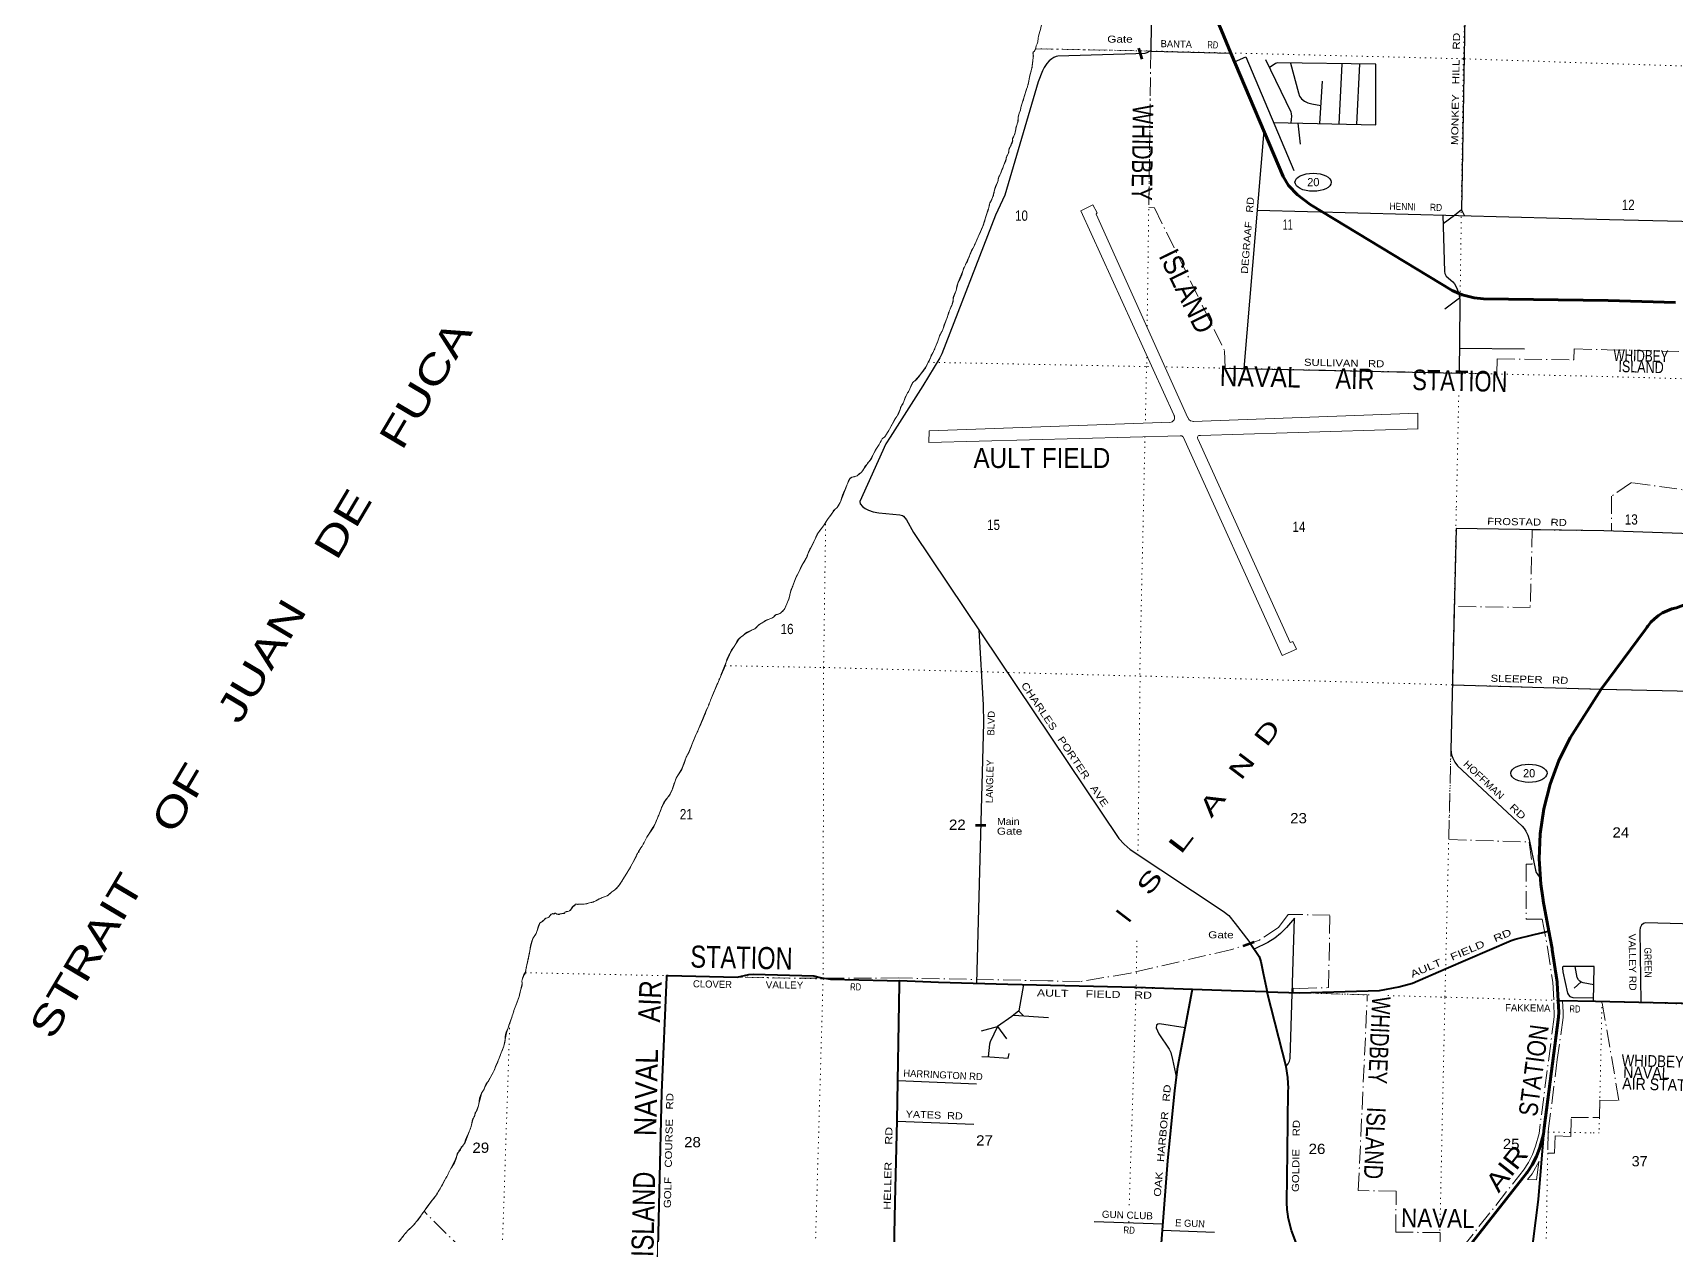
# Model space of a CAD drawing. Header units: feet. Extents: x -493433 to -244333, y 184684 to 373072.
# Drawn here: x -425247 to -397222, y 302955 to 323458 of the extents above; entities that cross this region are included whole.
import ezdxf
from ezdxf.enums import TextEntityAlignment as Align

# ---------------------------------------------------------------- set-up
doc = ezdxf.new("R2010")
doc.units = ezdxf.units.FT
doc.header["$LTSCALE"] = 60
doc.linetypes.add('DOT_DASHED', pattern=[7.7, 5, -1.2, 0.3, -1.2])
doc.linetypes.add('DOTTED', pattern=[1.5, 0.3, -1.2])
for name, color, linetype, lineweight in [('17', 7, 'Continuous', 25), ('23', 7, 'Continuous', 70), ('26', 7, 'Continuous', 40), ('27', 7, 'Continuous', 13), ('29', 7, 'Continuous', 25), ('30', 7, 'Continuous', 13), ('36', 7, 'Continuous', 13), ('39', 7, 'Continuous', 13), ('41', 7, 'Continuous', 13), ('44', 7, 'DOT_DASHED', 13), ('7', 7, 'DOTTED', 13)]:
    doc.layers.add(name, color=color, linetype=linetype, lineweight=lineweight)
doc.layers.add('42', color=7, linetype='Continuous')

msp = doc.modelspace()

# ---------------------------------------------------------------- linework, layer by layer
at = {"layer": '17'}
for centre in [(-403399.93, 320908.06), (-399717.5, 310819.85)]:
    msp.add_ellipse(centre, major_axis=(-309.24, 1), ratio=0.500121, dxfattribs=at)
at = {"layer": '23'}
for points in [[(-404803.81, 323113.48), (-404966.06, 323496.61), (-405014.55, 323614.86), (-405071.18, 323796.86), (-405096.8, 323951.95), (-405106.08, 324108.86), (-405098.9, 324265.89), (-405086.98, 324416.61), (-405026.9, 325069.34), (-405000.51, 325128.75)], [(-398366.41, 318888.67), (-400491.06, 318919.54), (-400650.01, 318934.33), (-400858.29, 318986.88), (-401025.59, 319060.38), (-403449.59, 320527.1), (-403666.67, 320690.75), (-403819.18, 320854.51), (-403911.51, 321006.4), (-404803.81, 323113.48)], [(-397217.93, 318854.14), (-398366.41, 318888.67)], [(-398485.06, 312254.65), (-397733.25, 313269.78), (-397716.78, 313293.31), (-397698.43, 313319.78), (-397688.61, 313333.94), (-397634.74, 313399.49), (-397574.31, 313459.04), (-397507.99, 313511.95), (-397436.5, 313557.64), (-397360.63, 313595.61), (-397281.21, 313625.44), (-397199.1, 313646.8), (-395801.65, 314183.29), (-395788.93, 314189.43), (-395663.56, 314259.15), (-395546.16, 314341.59), (-395438.02, 314435.86), (-395340.33, 314540.91), (-395254.15, 314655.59), (-395180.43, 314778.66), (-395119.98, 314908.75), (-395073.46, 315044.45), (-395068.62, 315065.57)], [(-399376.93, 308128.39), (-399474.24, 308644.77), (-399475.68, 308652.4), (-399481.99, 308694.77), (-399516.75, 308928.26), (-399543.66, 309358.73), (-399525.42, 309789.65), (-399462.24, 310216.31), (-399354.81, 310634.02), (-399204.3, 311038.22), (-399012.37, 311424.47), (-398485.06, 312254.65)], [(-399219.06, 306938.47), (-399234.16, 307245.8), (-399234.93, 307261.44), (-399240.18, 307295.8), (-399318.41, 307807.61), (-399322.23, 307832.61), (-399325.9, 307857.61), (-399376.93, 308128.39)], [(-399457.13, 304766.96), (-399210.27, 306659.24), (-399209.35, 306740.95), (-399219.06, 306938.47)], [(-401580.22, 301677.2), (-399752.78, 303999.1), (-399748.16, 304005.47), (-399661.52, 304139.9), (-399589.41, 304282.64), (-399532.61, 304432.15), (-399471, 304660.66), (-399457.13, 304766.96)]]:
    msp.add_lwpolyline(points, dxfattribs=at)
at = {"layer": '26'}
for points in [[(-404184.49, 307090.26), (-403634.03, 307073.65), (-402268.95, 307110.78), (-401934.58, 307174.29), (-401703.45, 307240), (-401129.83, 307491.04), (-400022.49, 307966.02), (-399988.26, 307980.43), (-399952.72, 307991.19), (-399949.53, 307991.96)], [(-399949.52, 307991.95), (-399629.7, 308071.21), (-399408.47, 308121.25), (-399376.93, 308128.39)], [(-404475.62, 307921.14), (-404322.43, 307692.39), (-404290.68, 307606.35), (-404250.85, 307411.15), (-404184.49, 307090.26)], [(-414594.56, 301980.16), (-414593.99, 302004.58), (-414516.07, 305374.94), (-414429.89, 307342.34), (-414428.79, 307367.32), (-414404.58, 307366.78), (-413230.5, 307340.7), (-413028.04, 307386.48), (-412957.31, 307390.42), (-411917.02, 307365.66), (-411811.03, 307334.3), (-411636.31, 307304.82), (-410665.73, 307281.04), (-410459.73, 307277.07)], [(-410601.53, 300235.12), (-410532.75, 303501.69), (-410499.39, 304897.27), (-410460.65, 307226.39), (-410459.73, 307277.07)], [(-405459.6, 307131.47), (-406419.31, 307164.4), (-408611.13, 307214.01), (-409790.06, 307250.32), (-410459.73, 307277.07)], [(-406146.76, 300448.24), (-406126.75, 300989.06), (-405992.33, 302728.23), (-405881.89, 304204.13), (-405757.41, 305405.57), (-405707.02, 305811.16), (-405464.17, 307107.04), (-405459.6, 307131.47)], [(-404184.49, 307090.26), (-404801.06, 307108.88), (-405459.6, 307131.47)], [(-403101.79, 301706.36), (-403167.45, 301879), (-403252.15, 302046.84), (-403611.76, 302648.31), (-403687.18, 302803.92), (-403767.18, 303017), (-403824.47, 303237.27), (-403827.86, 303254.58), (-403844.01, 303375.01), (-403847.49, 303496.46), (-403835.57, 304361.05), (-403823.28, 305404.91), (-403822.81, 305442.88), (-403832.35, 305630.97), (-403861.49, 305817.04), (-404177.57, 307062.96), (-404184.49, 307090.26)], [(-398580.4, 306923.25), (-399188.06, 306938.11), (-399219.06, 306938.47)], [(-391015.7, 306760.26), (-391040.7, 306759.83), (-393159.55, 306800.29), (-398580.4, 306923.25)], [(-399808.55, 301643.24), (-399738.57, 302111.26), (-399554.67, 303544.67), (-399459.64, 304716.96), (-399457.13, 304766.96)]]:
    msp.add_lwpolyline(points, dxfattribs=at)
at = {"layer": '29'}
for p, q in [((-406139.48, 325149.49), (-406169.79, 323147.33)), ((-406169.78, 323147.32), (-404803.81, 323113.48)), ((-402954.26, 321901.42), (-402902.5, 322930.79)), ((-402652.56, 321894.52), (-402603.96, 322927.08)), ((-403284.16, 321908.96), (-403240.92, 322632.76)), ((-404241.64, 321785.96), (-404579.51, 317727.48)), ((-403662.05, 321917.6), (-403622.44, 321557.22)), ((-404354.49, 320430.42), (-398341.71, 320270.19)), ((-400987.77, 320340.7), (-401179.97, 320196.09)), ((-400870.3, 320438.75), (-400819.52, 320336.22)), ((-398341.71, 320270.19), (-390541.09, 320092.28)), ((-400902.76, 318931.79), (-401150.45, 318739.35)), ((-400903.21, 318074.17), (-399794.66, 318062.27)), ((-404896.68, 317734.02), (-400908.1, 317652.09)), ((-401022.76, 312328.01), (-398485.08, 312253.63)), ((-398827.77, 307259.56), (-398946.12, 307152.7)), ((-408508.69, 306693.2), (-407917.89, 306654.23)), ((-408424.2, 306761.57), (-408339.97, 306682.07)), ((-410488.04, 305579.62), (-409146.56, 305517.92)), ((-410499.67, 304880.42), (-409190.23, 304833.52)), ((-407133.55, 303172.34), (-405962.15, 303131.57)), ((-405970.11, 303025.21), (-405080.75, 302987.68))]:
    msp.add_line(p, q, dxfattribs=at)
at = {"layer": '29', "lineweight": 53}
for p, q in [((-406381.04, 323193.74), (-406321.97, 323011.09)), ((-409158.35, 309934.99), (-408987.02, 309935.18)), ((-404592.21, 307874.04), (-404408.29, 307941.56))]:
    msp.add_line(p, q, dxfattribs=at)
at = {"layer": '29'}
for points in [[(-400790.98, 325052.58), (-400870.3, 320438.75), (-400987.77, 320340.7)], [(-406169.78, 323147.32), (-406185.12, 323143.02), (-406235.07, 323116.17), (-406254.5, 323109.69), (-406271.11, 323106.78), (-406426.81, 323097.77), (-407754.02, 323060.7), (-407785.41, 323051.37), (-407822.41, 323034.71), (-407857.56, 323012.5), (-407901.96, 322979.18), (-407942.66, 322936.6), (-407990.42, 322866.41), (-408018.51, 322807.01), (-408089.22, 322621.11), (-408658.71, 320687.77), (-408819.26, 320343.47), (-409735.33, 317980.78), (-409770.21, 317913.46), (-410060.29, 317433.99), (-410619.64, 316559.02)], [(-404739.66, 322961.99), (-404548.98, 323050.33), (-403731.38, 321108.73)], [(-404215.15, 323001.59), (-403780.11, 322107.77), (-403773.65, 322077.75), (-403771.05, 322033.32), (-403781.01, 321920.32)], [(-404075.97, 321927.06), (-402328.28, 321887.11), (-402332.16, 322923.7), (-404010.4, 322944.56), (-404041.69, 322933.09), (-404147.47, 322862.54)], [(-403783.72, 322941.74), (-403648.87, 322431.45), (-403631.32, 322376.93), (-403595.73, 322329.73), (-403545.82, 322293.41), (-403489.43, 322262.69), (-403423.59, 322243.53), (-403265.65, 322218.83)], [(-401184.56, 320345.95), (-401160.28, 319384.58), (-401154.11, 319352.08), (-401127.93, 319305.98), (-401017.02, 319208.89), (-400987.28, 319175.04), (-400945.39, 319097.93), (-400913.04, 319005.46), (-400899.17, 318906.05), (-400894.55, 318822.84), (-400908.1, 317652.09)], [(-410619.64, 316559.02), (-410691.8, 316444.24), (-411133.69, 315458.66), (-411130.25, 315418.64), (-411092.09, 315372.42), (-411045.15, 315337.19), (-410989.09, 315312.44), (-410908.25, 315281.65), (-410810.91, 315268.17), (-410452.76, 315234.13), (-410408.74, 315218.71), (-410390.24, 315207.6), (-410340.54, 315147.58), (-410220.49, 314929.41), (-406715.13, 309707.22), (-406625.42, 309609.41), (-406519.49, 309516.88), (-404934.96, 308468.37), (-404838.29, 308391.28), (-404727.28, 308254.29), (-404497.88, 307954.38), (-404475.62, 307921.14)], [(-398436.72, 314957.58), (-400960.27, 314996.99), (-401048.48, 311221.5), (-401036.62, 311132.82), (-401013.52, 311077.33), (-400981.17, 311012.6), (-400935.14, 310950.31), (-399835, 309918.87), (-399798.64, 309878.62), (-399770.91, 309834.7), (-399733.36, 309761.93), (-399711.2, 309690.19), (-399603.57, 309164.43), (-399592.41, 309126.19), (-399578.54, 309103.07), (-399523.11, 309030)], [(-395068.62, 315065.57), (-396283.43, 314903.12), (-396376.5, 314894.88), (-396610.38, 314894.88), (-398436.68, 314959.91)], [(-409101.42, 313262.25), (-409028.52, 311988.21), (-409026.48, 311678.96), (-409142.91, 307238.12)], [(-398485.06, 312254.65), (-390436.94, 312078.9), (-385127.5, 311970.05)], [(-403862.16, 305819.68), (-403823.27, 305860.35), (-403801.38, 305905.1), (-403791.18, 305953.09), (-403719.45, 308346.68), (-403851.81, 308189.69), (-403958.81, 308084.78), (-404051.47, 308007.77), (-404170.01, 307933.33), (-404408.35, 307820.69)], [(-394580.15, 308184.01), (-397730.74, 308267.93), (-397763.57, 308255.52), (-397796.05, 308226.26), (-397818.79, 308184.02), (-397827.13, 308138), (-397809.32, 306905.76)], [(-398614.7, 306924.09), (-398605.72, 307521.84), (-399132.46, 307522.85), (-399146.43, 307510.28), (-399146.43, 307494.1), (-399137.76, 307430.52), (-399056.32, 307066.42), (-399044.37, 307041.55), (-399017.03, 307010.94), (-399003.17, 307004), (-398968.51, 306994.75), (-398613.78, 306985.61)], [(-398610.37, 307212.07), (-398791.73, 307243), (-398827.55, 307255.99), (-398848.35, 307272.17), (-398871.46, 307295.29), (-398895.22, 307336.82), (-398928.49, 307522.46)], [(-408343.79, 307215.31), (-408422.13, 306765.56), (-408540.36, 306666.73), (-408786.51, 306497.32), (-408911.24, 306234.9), (-408921.58, 306199.85), (-408944.73, 305983.02)], [(-409061.53, 306426.75), (-408786.51, 306497.32), (-408630.2, 306288.29)], [(-405582.58, 306475.2), (-406019.62, 306541.67), (-406047.51, 306538.35), (-406073.1, 306520.27), (-406076.57, 306476.47), (-406033.68, 306371.43), (-405855.87, 306113.89), (-405827.08, 306056.54), (-405799.9, 305934.34), (-405731.13, 305617.07)], [(-409055.51, 305984.73), (-408916.53, 305980.83), (-408602.52, 305956.46), (-408585.27, 306038.59)]]:
    msp.add_lwpolyline(points, dxfattribs=at)
at = {"layer": '36'}
for p, q in [((-407102.5, 320362.28), (-405535.19, 316885.43)), ((-401608.37, 316698.31), (-405330.19, 316587.1)), ((-405366.25, 316527.71), (-403790.99, 313050.71))]:
    msp.add_line(p, q, dxfattribs=at)
for points in [[(-405775.9, 316935.91), (-407365.03, 320422.46), (-407158.24, 320523.15), (-407085.64, 320385.96), (-407102.32, 320368.32)], [(-405444.14, 316826.29), (-401614.57, 316964.53), (-401610.45, 316696.35)], [(-405663.28, 316580.86), (-409960.21, 316466.43), (-409954.3, 316665.78), (-405821.89, 316811.29)], [(-403786.9, 313052.59), (-403745.98, 313071.53), (-403683.36, 312938.67), (-403928.66, 312831.08), (-405617.46, 316561.36)]]:
    msp.add_lwpolyline(points, dxfattribs=at)
for centre, radius, start, end in [((-405844.34, 316891.48), 81.68, 269.80699, 31.57755), ((-405447.96, 316919.34), 93.63, 201.8698, 278.09278), ((-405660.15, 316531.72), 49.81, 35.19065, 99.3081), ((-405331.91, 316547.51), 39.91, 76.77674, 225.02698)]:
    msp.add_arc(centre, radius, start, end, dxfattribs=at)
at = {"layer": '39'}
for p, q in [((-408529.24, 321645.25), (-408525.2, 321658.47)), ((-409646.83, 318594.66), (-409626.83, 318656.54)), ((-410748.21, 316537.69), (-410716.1, 316558.47)), ((-418099.72, 304097.55), (-418068.93, 304144.99))]:
    msp.add_line(p, q, dxfattribs=at)
for points in [[(-407726.77, 325178.5), (-407741.46, 325070.52), (-407749.24, 325012.3), (-407770.71, 324968.6), (-407775.89, 324930.45), (-407792.85, 324902.74), (-407794.41, 324850.37), (-407817.73, 324744.24), (-407835.68, 324615.78), (-407855.46, 324493.41), (-407869.94, 324413.22), (-407869.66, 324354.75), (-407889.61, 324226.35), (-407921.01, 324120.46), (-407942.33, 324014.27), (-407944.7, 324002.24), (-407962.4, 323881.83), (-407967.93, 323831.6), (-407990.19, 323761.72), (-408024.36, 323629.71), (-408053.98, 323515.7), (-408090.73, 323365.62), (-408105.22, 323285.43), (-408124.92, 323233.61), (-408137.43, 323185.38)], [(-408137.43, 323185.38), (-408140.82, 323173.61), (-408157.91, 323141.87), (-408178.49, 323128.37), (-408177.61, 323090.05), (-408175.19, 323035.55), (-408185.47, 322961.29), (-408185.76, 322951.21), (-408203.23, 322838.86), (-408239.73, 322696.84), (-408265.67, 322570.64), (-408312.38, 322424.88), (-408357.12, 322277.06), (-408383.65, 322199.24), (-408393.44, 322141.08), (-408415.28, 322085.29), (-408433.8, 322005.22), (-408435.41, 321950.85), (-408464.31, 321861), (-408483.61, 321754.75), (-408505.56, 321694.94), (-408525.2, 321658.47)], [(-408529.24, 321645.25), (-408526.04, 321616.94), (-408554.46, 321543.21), (-408591.24, 321459.64), (-408594.57, 321415.41), (-408635.45, 321329.94), (-408640.55, 321293.81), (-408697.28, 321150.38), (-408751.68, 321016.95), (-408768.82, 320983.2), (-408778.81, 320919), (-408796.25, 320875.17), (-408822.11, 320819.51), (-408844.85, 320733.51), (-408863.07, 320663.51), (-408882.46, 320621.75), (-408884.72, 320613.77), (-408916.93, 320548.2), (-408930.94, 320484.13), (-408975.27, 320350.4), (-409013.49, 320218.51), (-409074.59, 320063.11), (-409134.93, 319933.89), (-409206.18, 319776.78), (-409246.63, 319705.42), (-409271.13, 319627.54), (-409331.47, 319498.32), (-409372.41, 319410.85), (-409383.8, 319366.85), (-409450.95, 319211.64), (-409455.23, 319203.7), (-409493.8, 319059.72), (-409541.98, 318932.16), (-409543.71, 318873.77), (-409596.1, 318740.28), (-409626.83, 318656.54)], [(-409646.83, 318594.66), (-409688.3, 318489.06), (-409732.26, 318367.41), (-409783.88, 318260.11), (-409797.41, 318212.14), (-409849.56, 318086.72), (-409882.13, 318009.07), (-409916.05, 317953.65), (-409944.71, 317871.86), (-409968.03, 317834.26), (-410002.55, 317758.69), (-410032.09, 317715.23), (-410130.72, 317587.15), (-410193.22, 317520.48), (-410213.74, 317508.99), (-410241.08, 317471.51), (-410245.3, 317465.59), (-410294.95, 317356.21), (-410344, 317266.96), (-410372.31, 317197.26), (-410394.25, 317137.44), (-410432.34, 317078.11), (-410443.37, 317046.19), (-410463.43, 316982.29), (-410520.67, 316889.26), (-410605.84, 316738.61), (-410682.42, 316605.85), (-410716.1, 316558.47)], [(-410748.21, 316537.69), (-410753.29, 316529.35), (-410825.77, 316398.47), (-410908.52, 316261.85), (-410919.49, 316231.94), (-410985.09, 316129.08), (-411047.84, 316054.36), (-411071.33, 316010.71), (-411113.37, 315953.52), (-411164.97, 315914.74), (-411175.41, 315902.95), (-411285.46, 315865.91), (-411327.45, 315810.72), (-411377.64, 315683.21), (-411442.84, 315525.93), (-411445.15, 315515.92), (-411480.21, 315422.23), (-411499.25, 315392.56), (-411524.63, 315353), (-411563.84, 315323.94), (-411606.06, 315260.7), (-411698.59, 315134.45), (-411757.96, 315037.45), (-411795.55, 314994.23), (-411878.05, 314865.67), (-411940.58, 314730.47), (-412026.53, 314553.65), (-412035.49, 314523.68), (-412118.53, 314377), (-412200.15, 314210.12), (-412208.63, 314196.27), (-412280.59, 314015), (-412311.14, 313937.3), (-412331.79, 313853.26), (-412341.17, 313809.2), (-412397.53, 313677.85), (-412425.52, 313618.23), (-412467.21, 313573.1), (-412502.46, 313545.41), (-412539.02, 313532.9)], [(-412539.02, 313532.9), (-412563.39, 313527.58), (-412617.3, 313478.79), (-412658.21, 313459.84), (-412743.95, 313426.11), (-412805.74, 313383.6), (-412850.86, 313358.74), (-412911.11, 313300.06), (-412991.05, 313258.09), (-413110.11, 313189.07), (-413126.77, 313171.42), (-413180.32, 313134.71), (-413232.75, 313067.74), (-413254.28, 313022.02), (-413340.81, 312893.58), (-413358.13, 312853.79), (-413366.55, 312841.95), (-413427.95, 312676.48), (-413476.18, 312546.92), (-413547.53, 312385.78), (-413644.94, 312162.95), (-413717.14, 311973.62), (-413803.92, 311768.6), (-413899.3, 311545.71), (-413974.81, 311380.67), (-414062.07, 311159.55), (-414096.23, 311096.07), (-414147.01, 310948.43), (-414173.05, 310886.73), (-414263.91, 310748.34), (-414274.71, 310724.48), (-414323.47, 310576.79), (-414392.34, 310431.71), (-414423.65, 310396.36), (-414517.24, 310233.86), (-414556.61, 310127.03), (-414578.04, 310088.54)], [(-414578.04, 310088.54), (-414632.61, 309949.09), (-414770.32, 309727.45), (-414813.27, 309640.04), (-414891.55, 309517.41), (-415030.51, 309253.49), (-415185.42, 308996.08), (-415255.1, 308891.33), (-415309.19, 308836.5), (-415364.87, 308795.83), (-415437.26, 308735.5), (-415553.59, 308690.57), (-415668.38, 308629.47), (-415747.72, 308607.64), (-415810.74, 308591.37), (-415936.02, 308585), (-415946.15, 308583.28), (-415992.57, 308582.64), (-415992.82, 308574.58), (-416025.78, 308551.38), (-416067.95, 308490.15), (-416115.2, 308461.32), (-416165.95, 308450.73), (-416170.4, 308436.75), (-416225.24, 308424.27), (-416302.2, 308414.45), (-416335.87, 308435.6), (-416354.55, 308418.01), (-416372.52, 308424.59), (-416401.09, 308413.35), (-416451.08, 308360.41), (-416479.66, 308349.17), (-416491.87, 308345.49), (-416547.91, 308292.74), (-416591.02, 308267.82), (-416605.78, 308246.09), (-416645.83, 308120.31), (-416663.26, 308076.49), (-416716.1, 307995.42), (-416759.23, 307833.45), (-416790.63, 307659.06), (-416825.16, 307514.98), (-416843.24, 307414.95)], [(-416842.32, 307412.7), (-416898.36, 307291.43), (-416901.03, 307269.34), (-416895.82, 307240.97), (-416932.55, 307090.91), (-416949.1, 307008.78), (-416995.14, 306885.19), (-417074.62, 306653.76), (-417138.33, 306478.3), (-417185.37, 306320.49), (-417189.12, 306262.16), (-417216.95, 306140.04), (-417290.97, 305956.83), (-417325.91, 305867.18), (-417353.43, 305823.66), (-417362.86, 305777.59), (-417367.37, 305761.59), (-417450.57, 305608.88), (-417465.7, 305575.07), (-417492.92, 305541.62), (-417565.87, 305394.64), (-417589.05, 305361.07), (-417636.87, 305177.08), (-417681.06, 305047.39), (-417697.9, 305023.72), (-417707.28, 304979.65), (-417737.29, 304920.08), (-417771.64, 304782.05), (-417814.99, 304680.55), (-417876.09, 304525.17), (-417928.92, 304444.1), (-417935.08, 304440.26), (-417941.85, 304416.28), (-417994.44, 304343.27), (-418019.06, 304261.37), (-418068.93, 304144.99)], [(-418099.72, 304097.55), (-418196.86, 303911.94), (-418297.09, 303729.51), (-418360.66, 303626.59), (-418455, 303506.45), (-418585.46, 303324.92), (-418671.86, 303200.5), (-418736.61, 303125.84), (-418753.33, 303106.18), (-418875.96, 302984.86), (-418915.74, 302935.66), (-419075.01, 302734.82), (-419192.89, 302569.02), (-419235.77, 302483.64), (-419323.41, 302385.47), (-419376.43, 302298.37), (-419413.72, 302265.21), (-419454.22, 302191.85), (-419579.57, 302046.43), (-419683.51, 301942.7), (-419692.11, 301924.81), (-419718.85, 301907.46), (-419740.26, 301865.78), (-419837.32, 301790.05), (-419843.36, 301790.23), (-419951.76, 301672.53), (-419983.48, 301623.08), (-420008.21, 301605.68), (-420124.42, 301496.26), (-420153.89, 301454.81), (-420191.07, 301425.68), (-420237.08, 301370.62), (-420335.85, 301305.02), (-420369.83, 301247.59), (-420401.14, 301212.24), (-420413.29, 301210.58), (-420418.04, 301186.53), (-420480.66, 301115.84), (-420509.29, 301102.58), (-420571.36, 301050.01), (-420589.68, 301044.5), (-420606.65, 301016.79), (-420643.82, 300987.66), (-420681.11, 300954.5), (-420761.58, 300894.41), (-420818.79, 300869.9), (-420827.94, 300863.19)]]:
    msp.add_spline(points, degree=3, dxfattribs=at)
at = {"layer": '44'}
for p, q in [((-409646.83, 318594.66), (-409626.83, 318656.54)), ((-410748.21, 316537.69), (-410716.1, 316558.47)), ((-418099.72, 304097.55), (-418068.93, 304144.99)), ((-417211.4, 301985.21), (-418571.14, 303344.95))]:
    msp.add_line(p, q, dxfattribs=at)
for points in [[(-412622.13, 313476.5), (-412606.85, 313486.37), (-412570.87, 313524.84), (-412519.67, 313539.52), (-412488.75, 313553.01), (-412432.33, 313607.72), (-412416.64, 313635.62), (-412381.42, 313712.76), (-412345.79, 313795.37), (-412313.63, 313930.31), (-412230.89, 314140.71), (-412108.19, 314396.38), (-412035.85, 314522.94), (-412024.16, 314558.68), (-411922.07, 314770.39), (-411846.48, 314921.57), (-411754.52, 315042.48), (-411685.84, 315152.28), (-411563.51, 315324.39), (-411520.95, 315358.73), (-411485.4, 315414.14), (-411465.66, 315450.75), (-411342.08, 315773.9), (-411303.1, 315848.41), (-411273.59, 315873.98), (-411179.31, 315899.89), (-411103.28, 315965.02), (-411017.22, 316091.5), (-410962.4, 316161.07), (-410749.34, 316535.84), (-410710.97, 316565.15), (-410653.93, 316654.8), (-410478.83, 316953.45), (-410416.77, 317103.62), (-410394.38, 317137.12), (-410348.36, 317257.03), (-410298.62, 317349.22), (-410238.96, 317474.46), (-410217.02, 317504.61), (-410194.92, 317519.1), (-410110.42, 317612.75), (-410000.35, 317762.46), (-409878.38, 318017.96), (-409803.57, 318197.25), (-409781.73, 318265.5), (-409721.34, 318397.25), (-409547.14, 318864.55), (-409538.85, 318942.18), (-409493.58, 319060.42), (-409456.72, 319199.94), (-409330.12, 319501.21), (-409033.85, 320160.71), (-408928.02, 320494.9), (-408914.23, 320555.69), (-408888.53, 320604.6), (-408863.21, 320663), (-408817.24, 320833.13), (-408777.95, 320921.61), (-408770.21, 320979.34), (-408725.59, 321080.68), (-408646.49, 321278.49), (-408639.2, 321298.14), (-408632.48, 321339.14), (-408595.63, 321411.88), (-408591.98, 321457.52), (-408527.03, 321614.01), (-408527.97, 321653.63), (-408511.04, 321683.83), (-408492.63, 321726.38), (-408475.96, 321791.77), (-408463.57, 321864.03), (-408437.75, 321940.86), (-408432.18, 322014.76), (-408415.64, 322084.13), (-408393.63, 322140.41), (-408382.33, 322203.37), (-408263.74, 322577.51), (-408239.31, 322698.63), (-408199.58, 322855.81), (-408175.19, 323032.82), (-408178.52, 323115.86), (-408177.75, 323130.98), (-408173.26, 323134.36), (-408158.32, 323140.06), (-408155.55, 323145.48), (-408143.66, 323166), (-408137.44, 323185.42)], [(-408137.44, 323185.42), (-406169.79, 323147.33), (-406204.94, 320474.14), (-406104.93, 320470.18), (-404912.89, 318035.58), (-404898.38, 317733.62), (-400262.3, 317636.53), (-400257.09, 317892.22), (-398951.89, 317875.25), (-398944.36, 318062.58), (-398381.42, 318049.57)], [(-398381.42, 318049.57), (-396930.22, 318014.55), (-396942.12, 317551.8), (-396261.58, 317531.74), (-396278.22, 315544.09), (-397969.01, 315782.83), (-398306.25, 315550.53), (-398307.59, 314955.87), (-398436.68, 314959.91)], [(-398436.68, 314959.91), (-399659.59, 314977.82), (-399694.62, 313649.19), (-400993.05, 313667.39), (-401022.22, 312329.55), (-401085.08, 309690.29), (-399715.33, 309646.03)], [(-418571.14, 303344.95), (-418325.36, 303680.8), (-418050.14, 304192.35), (-417976.05, 304372.8), (-417870.06, 304517.53), (-417767.23, 304793.97), (-417741.03, 304908.13), (-417650.14, 305134.7), (-417592.46, 305352.02), (-417536.94, 305452.68), (-417378.95, 305735.77), (-417265.04, 306020.92), (-417208.56, 306164.74), (-417166.37, 306392.44), (-416981.15, 306922.57), (-416948.3, 307011.47), (-416897.08, 307234.61), (-416900.97, 307274.65), (-416897.37, 307294.54), (-416862.11, 307400.98), (-416854.46, 307414.84), (-416842.32, 307412.7), (-416827.45, 307502.33), (-416786.27, 307680.29), (-416750.31, 307876.42), (-416714.62, 307999.17), (-416658.27, 308088.19), (-416596.4, 308262.2), (-416553.09, 308289.31), (-416506.12, 308336.38), (-416443.3, 308365.48), (-416435.62, 308372.72), (-416405.67, 308409.99), (-416392.27, 308418.3), (-416377.76, 308423.43), (-416371.33, 308424.71), (-416358.09, 308418.71), (-416351.72, 308418.89), (-416337.75, 308435.27), (-416330.4, 308433.57), (-416307.82, 308415.34), (-416288.02, 308415.72), (-416222.29, 308424.79), (-416169.04, 308437.69), (-416161.29, 308452.63), (-416117.99, 308460.12), (-416088.12, 308475.42), (-416070.95, 308487.53), (-416063.82, 308494.24), (-416053.1, 308508.21), (-416031.6, 308543.95), (-416023.6, 308553.61), (-416019.5, 308556.97), (-415994.82, 308572.73), (-415992.39, 308575.52), (-415993.35, 308581.99), (-415989.75, 308583.32), (-415983.72, 308584.1), (-415951.02, 308582.79), (-415929.78, 308585.64), (-415904.91, 308586.72), (-415862.47, 308586.42), (-415836.15, 308587.47), (-415793.27, 308595.62), (-415661.46, 308631.75), (-415632.49, 308644.83), (-415551.22, 308691.66), (-415532.47, 308699.11), (-415480.72, 308715.45), (-415446.08, 308730.19), (-415415.55, 308751.85), (-415366.7, 308794.42), (-415316.72, 308830.66), (-415268.83, 308874.29), (-415224.18, 308935.58), (-415095.07, 309143.93), (-414815.27, 309636.56), (-414768.64, 309730.55), (-414651.34, 309909.15), (-414558.78, 310123.14), (-414519.06, 310229.74), (-414451.61, 310353.77), (-414377.93, 310456.43), (-414327.5, 310566.06), (-414268.97, 310738.07), (-414169.58, 310894), (-414097.28, 311093.51), (-414053.2, 311180.79), (-413857.58, 311642.96), (-413412.9, 312717.01), (-413332.64, 312907.29), (-413202.01, 313111.82), (-413158.32, 313150.66), (-413097.71, 313196.94), (-412905.72, 313303.54), (-412879.49, 313330.43), (-412842.13, 313363.96), (-412747.13, 313424.48), (-412622.13, 313476.5)], [(-399715.33, 309646.03), (-399660.11, 309271.17), (-399762.4, 309270.94), (-399766.07, 308329.86), (-399493.12, 308329.43)], [(-399493.12, 308329.43), (-399399.88, 307845.21), (-399309.65, 307253.91), (-399291.23, 306901.06), (-399285.22, 306664.53), (-399531.5, 304776.66), (-399544.72, 304675.34), (-399604.05, 304455.29), (-399658.12, 304312.95), (-399726.69, 304177.23), (-399810.08, 304047.83), (-399812.63, 304044.33), (-401252.78, 302214.74), (-401232.04, 302980.6), (-401990.86, 302990.97), (-401981.69, 303686.26), (-402628.53, 303700.42), (-402475.22, 307037.73), (-403740.92, 307077.87), (-403737.95, 307151.21), (-403633.92, 307148.68), (-403137.78, 307162.11), (-403112.03, 308400.86), (-403826.57, 308412.82), (-403992.6, 308188.76), (-404317.65, 307974.83), (-404787.05, 307815.31), (-406516.66, 307409.58), (-407376.69, 307265.24), (-407927.3, 307279.05), (-410476.56, 307326.62), (-412329.58, 307324.64), (-414428.79, 307367.32), (-414516.07, 305374.94), (-414594.56, 301980.16)], [(-398580.4, 306923.25), (-399144.2, 306937.4), (-399134.33, 306742.37), (-399135.32, 306653.95), (-399232.68, 305937.29), (-399382.76, 304757.26), (-399391.25, 304696.57), (-399397.17, 304336.75), (-399281.25, 304336.15), (-399270.41, 304630.08), (-399003.62, 304623.4), (-398998.05, 304947.17), (-398615.78, 304945.17)], [(-398615.78, 304945.17), (-398514.25, 304944.09), (-398506.73, 305240.69), (-398180.86, 305236.93), (-398471.16, 306920.96), (-398580.4, 306923.25)], [(-419118.39, 302677.08), (-418856.54, 303006.44), (-418752.07, 303107.64), (-418674.8, 303196.85), (-418571.14, 303344.95)]]:
    msp.add_lwpolyline(points, dxfattribs=at)
msp.add_lwpolyline([(-399739.56, 303885.37), (-399587.05, 303884.38), (-399543.84, 304198.66), (-399662.11, 303985.67)], close=True, dxfattribs=at)
at = {"layer": '7'}
for p, q in [((-406169.79, 323147.33), (-406139.48, 325149.49)), ((-400833.17, 323017.19), (-400790.98, 325052.58)), ((-408137.4, 323185.49), (-406169.79, 323147.33)), ((-406169.79, 323147.33), (-406231.91, 318425.69)), ((-406169.79, 323147.33), (-400821.13, 323014.82)), ((-400836.39, 323015.3), (-400908.1, 317652.09)), ((-400817.1, 323014.7), (-398294.15, 322929.43)), ((-398294.15, 322929.43), (-395538.28, 322846.1)), ((-409967.29, 317835.56), (-406231.46, 317761.77)), ((-406238.66, 317924.14), (-406240.86, 317760.22)), ((-406242.11, 317762.7), (-406263.05, 316813.16)), ((-406227.43, 317761.65), (-406183.24, 317760.73)), ((-405907.35, 317755.01), (-400909.16, 317651.39)), ((-400906.1, 317652.03), (-400906.21, 317647.09)), ((-400904.18, 317650.18), (-398389.61, 317591.24)), ((-398389.61, 317591.24), (-395619.01, 317512.81)), ((-400914.5, 317266.93), (-400956.76, 315329.91)), ((-406268.38, 316571.04), (-406358.54, 312481.97)), ((-400956.76, 315329.91), (-401022.22, 312329.55)), ((-411753.54, 312623.74), (-411717.61, 315104.47)), ((-413435.23, 312656.75), (-411754.79, 312624.98)), ((-411753.55, 312626.22), (-411761.53, 307309.07)), ((-411752.31, 312626.23), (-406354.17, 312478.93)), ((-406352.04, 312482.9), (-406389.23, 309467.26)), ((-406352.1, 312480.89), (-401022.22, 312329.55)), ((-401022.22, 312329.55), (-401150.38, 307003.95)), ((-401022.22, 312329.55), (-398485.08, 312253.63)), ((-398485.08, 312253.63), (-395747.55, 312194.32)), ((-406407.81, 307962.02), (-406414.69, 307403.59)), ((-416842.93, 307416.64), (-411762.78, 307311.55)), ((-411761.55, 307312.79), (-411916.8, 301909.38)), ((-411759.06, 307312.81), (-406417.41, 307160.31)), ((-406418.86, 307157.09), (-406538.49, 303396.88)), ((-406417.08, 307209.19), (-406417.65, 307163.3)), ((-406417.63, 307158.34), (-402442, 307037.25)), ((-402123.3, 307027.54), (-401140.49, 306997.61)), ((-401150.65, 306993.29), (-401237.14, 302956.78)), ((-401138.41, 306999.55), (-398580.4, 306923.25)), ((-398471.16, 306920.96), (-395819.19, 306852.23)), ((-417107.18, 306563.69), (-417257.87, 302037.55)), ((-399391.25, 304696.57), (-399444.98, 301469.76)), ((-399391.25, 304696.57), (-398620.46, 304683.28)), ((-398620.46, 304683.28), (-398519.58, 304682.39)), ((-406545.5, 303176.61), (-406547.27, 303121.02))]:
    msp.add_line(p, q, dxfattribs=at)
msp.add_lwpolyline([(-398580.4, 306923.25), (-398471.16, 306920.96), (-398519.58, 304682.39)], dxfattribs=at)

# ---------------------------------------------------------------- texts
at = {"layer": '17'}
for p in [(-403396.48, 320839.75), (-399714.05, 310751.54)]:
    msp.add_text('20', height=140, dxfattribs=at).set_placement(p, align=Align.CENTER)
at = {"layer": '27'}
for s, rotation, width, p in [('AULT   FIELD   RD', 23.217, 1.35, (-401707.89, 307328.16)), ('VALLEY', 359.366, 1.05, (-412741.79, 307151.41)), ('RD', 359.366, 0.8, (-411300.13, 307115.57)), ('AULT     FIELD    RD', 358.757, 1.3, (-408113.69, 307014.43)), ('RD', 359.342, 0.8, (-399025.3, 306738.92)), ('OAK   HARBOR   RD', 84.721, 1.25, (-406001.55, 303589.38)), ('GOLF   COURSE   RD', 88.676, 1.2, (-414360.12, 303398.38)), ('HELLER     RD', 88.63, 1.3, (-410610.16, 303369.82)), ('GOLDIE    RD', 89.211, 1.2, (-403642.3, 303673.44))]:
    msp.add_text(s, height=121, rotation=rotation, dxfattribs=dict(at, width=width)).set_placement(p)
for s, rotation, p in [('CLOVER', 358.815, (-413983.4, 307168.34)), ('FAKKEMA', 359.342, (-400124.22, 306760.28))]:
    msp.add_text(s, height=121, rotation=rotation, dxfattribs=at).set_placement(p)
at = {"layer": '30'}
for s, width, p in [('Gate', 1.25, (-406913.07, 323290.37)), ('Main', 1.1, (-408792.72, 309938.94)), ('Gate', 1.25, (-408796.43, 309772.32)), ('Gate', 1.25, (-405189.92, 308004.06))]:
    msp.add_text(s, height=120, dxfattribs=dict(at, width=width)).set_placement(p)
for s, rotation, width, p in [('MONKEY   HILL   RD', 89.015, 1.25, (-400925.73, 321540.8)), ('RD', 358.581, 0.8, (-405204.81, 323196.12)), ('DEGRAAF   RD', 85.241, 1.15, (-404515.28, 319342.76)), ('HENNI      RD', 358.474, 0.9, (-402098.09, 320440.32)), ('SULLIVAN   RD', 358.823, 1.2, (-403556.2, 317776.5)), ('FROSTAD   RD', 359.105, 1.2, (-400429.77, 315061.49)), ('SLEEPER   RD', 358.321, 1.2, (-400372.75, 312383.65)), ('CHARLES   PORTER   AVE', 303.871, 1.25, (-408388.19, 312325.3)), ('HOFFMAN', 316.846, 1.1, (-400846.04, 310962.72)), ('RD', 316.846, 1.3, (-400059.92, 310225.7)), ('VALLEY RD', 270.828, 1.1, (-398016.32, 308080.54)), ('GREEN', 270.828, 0.9, (-397747.97, 307847.07)), ('YATES  RD', 357.949, 1.15, (-410353.95, 304945.41)), ('GUN CLUB', 358.007, 1.05, (-407006.32, 303236.02)), ('RD', 358.007, 0.85, (-406639.23, 302967.12))]:
    msp.add_text(s, height=120, rotation=rotation, dxfattribs=dict(at, width=width)).set_placement(p)
for s, rotation, p in [('BANTA', 358.581, (-406003.66, 323213.68)), ('BLVD', 88.498, (-408841.1, 311463.66)), ('LANGLEY', 88.498, (-408868.44, 310309.26)), ('HARRINGTON RD', 357.367, (-410394.21, 305644.09)), ('E GUN', 357.584, (-405756.7, 303089.75))]:
    msp.add_text(s, height=120, rotation=rotation, dxfattribs=at).set_placement(p)
at = {"layer": '36', "width": 0.9}
msp.add_text('AULT FIELD', height=342.1, dxfattribs=at).set_placement((-409194.83, 316030.57))
at = {"layer": '41', "width": 1.35}
msp.add_text('STRAIT    OF    JUAN    DE    FUCA', height=484, rotation=59.322, dxfattribs=at).set_placement((-424916.69, 306249.6))
at = {"layer": '42'}
for s, rotation, width, p in [('D', 52.742, 1.45, (-404191.87, 311253.97)), ('N', 52.742, 1.45, (-404627.55, 310685.68)), ('A', 52.743, 1.6, (-405135.6, 310043.14)), ('L', 52.743, 1.75, (-405658.82, 309419.57)), ('S', 52.743, 1.55, (-406198.09, 308710.57)), ('I', 52.743, 1.1, (-406550.88, 308245.71))]:
    msp.add_text(s, height=302.5, rotation=rotation, dxfattribs=dict(at, width=width)).set_placement(p)
at = {"layer": '44'}
for s, height, rotation, width, p in [('WHIDBEY', 350, 269.246, 0.75, (-406476.85, 322233.29)), ('ISLAND', 350, 296.088, 0.9, (-406043.36, 319655.17)), ('WHIDBEY', 200, 358.618, 0.75, (-398276.3, 317858.78)), ('ISLAND', 200, 358.379, 0.8, (-398192.47, 317668.87)), ('NAVAL', 350, 358.812, 0.9, (-404996.25, 317430.76)), ('AIR', 350, 358.812, 0.85, (-403020.01, 317386.8)), ('STATION', 350, 358.812, 0.8, (-401710.6, 317361.86)), ('STATION', 376.4, 358.815, 0.8, (-414029.92, 307505.31)), ('AIR', 376.4, 87.492, 0.85, (-414547.23, 306565.19)), ('WHIDBEY', 318.1, 267.37, 0.75, (-402392.02, 307015.89)), ('STATION', 318.1, 82.568, 0.85, (-399579.31, 304951.3)), ('NAVAL', 376.4, 88.676, 0.9, (-414611.03, 304625.29)), ('WHIDBEY ISLAND', 200, 358.379, 0.85, (-398138.04, 305823.83)), ('NAVAL', 200, 358.379, 0.9, (-398110.13, 305622.75)), ('AIR STATION', 200, 358.379, 0.9, (-398126.88, 305427.25)), ('ISLAND', 318.1, 267.37, 0.8, (-402479.15, 305129.53)), ('AIR', 318.1, 51.792, 1.2, (-400234.4, 303645.49)), ('ISLAND', 376.4, 88.676, 0.8, (-414658.29, 302562.51)), ('NAVAL', 318.1, 359.217, 0.9, (-401901.52, 303076.68))]:
    msp.add_text(s, height=height, rotation=rotation, dxfattribs=dict(at, width=width)).set_placement(p)
at = {"layer": '7'}
for s, width, p in [('12', 0.85, (-398133.57, 320434.82)), ('10', 0.85, (-408487.49, 320250.77)), ('11', 0.65, (-403918.31, 320097.84)), ('15', 0.85, (-408963.8, 314972.74)), ('14', 0.85, (-403751.26, 314941.16)), ('13', 0.85, (-398081.41, 315065.49)), ('16', 0.85, (-412487.3, 313195.89)), ('21', 0.85, (-414206.18, 310035.12)), ('22', 1.1, (-409614.64, 309855.13)), ('23', 1.1, (-403792.04, 309966.96)), ('24', 1.1, (-398291.78, 309723.23)), ('27', 1.1, (-409150, 304467.09)), ('29', 1.1, (-417746.06, 304342.53)), ('28', 1.1, (-414133.82, 304438.07)), ('26', 1.1, (-403476.93, 304322.26)), ('25', 1.1, (-400163.78, 304407.06)), ('37', 1.05, (-397965.02, 304112.52))]:
    msp.add_text(s, height=175, dxfattribs=dict(at, width=width)).set_placement(p)

doc.saveas('drawing.dxf')
